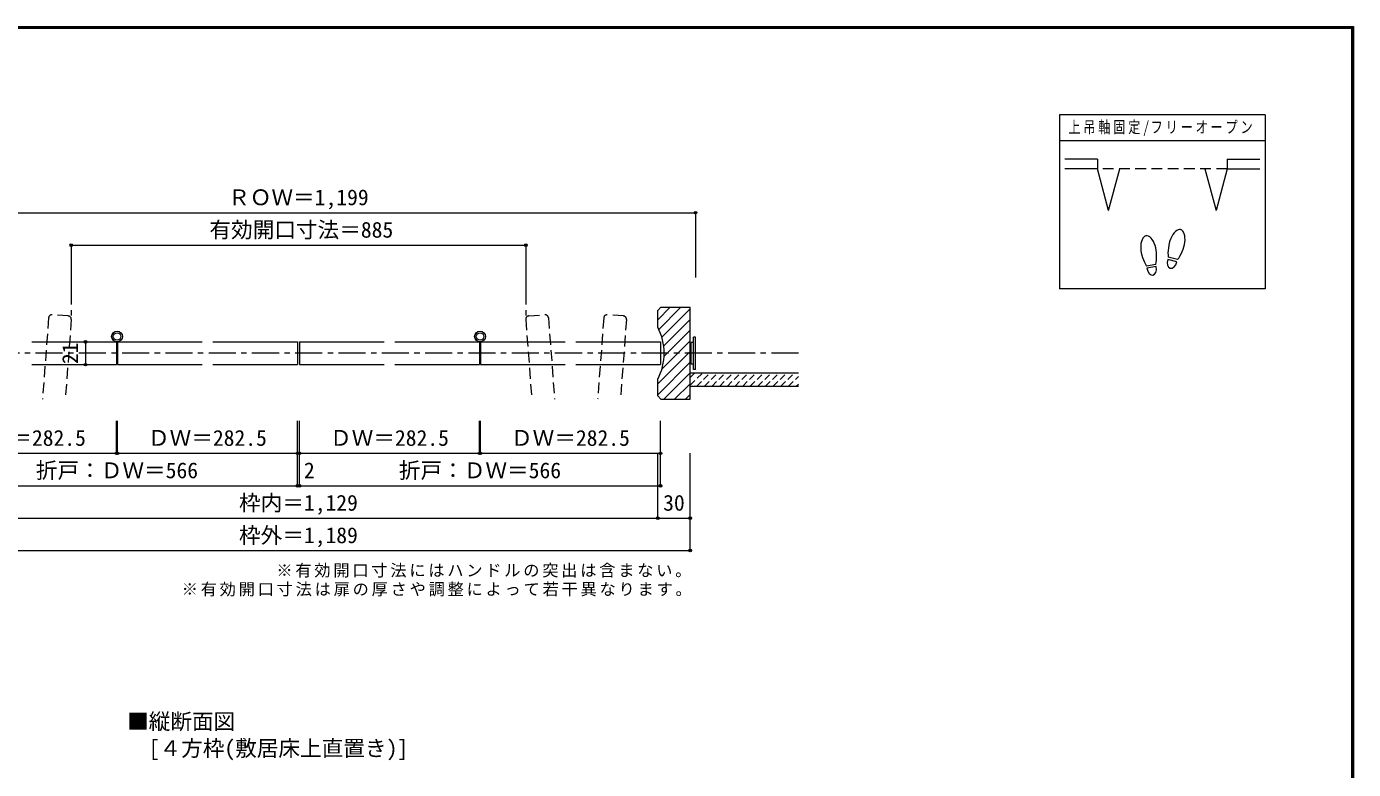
# Model space of a CAD drawing. Units: millimetres at full size, sheet at 1:5. Extents: x -973 to 977, y -718 to 696.
# Drawn here: x -250 to 977, y 9 to 696 of the extents above; entities that cross this region are included whole.
import ezdxf
from ezdxf.enums import TextEntityAlignment as Align

# ---------------------------------------------------------------- set-up
doc = ezdxf.new("R2010")
doc.units = ezdxf.units.MM
doc.header["$LTSCALE"] = 5
doc.header["$PDMODE"] = 32
doc.header["$PDSIZE"] = 2.5
for name, pattern in [('CHAIN1', [8, 5, -1, 1, -1]), ('DASHED1', [1.8, 1.2, -0.6]), ('DASHED2', [3, 2, -1])]:
    doc.linetypes.add(name, pattern=pattern)
for name, color, linetype, lineweight in [('0-1_通り芯', 4, 'CHAIN1', 9), ('0-3_仕上げ', 2, 'Continuous', 9), ('0-4_枠', 3, 'Continuous', 9), ('0-6_扉', 6, 'Continuous', 9), ('0-7_金物', 7, 'Continuous', 9), ('0-8_戸当り', 3, 'Continuous', 9), ('0-A_文字', 3, 'Continuous', 9), ('0-B_寸法', 7, 'Continuous', 9), ('0-C_ハッチ', 4, 'Continuous', 9), ('F-1_枠', 6, 'Continuous', 9)]:
    doc.layers.add(name, color=color, linetype=linetype, lineweight=lineweight)
doc.styles.add('ＭＳ ゴシック', font='')
doc.styles.get('ＭＳ ゴシック').set_extended_font_data('MS Gothic')

msp = doc.modelspace()

# ---------------------------------------------------------------- linework, layer by layer
at = {"layer": '0-1_通り芯'}
for p, q in [((-208.347, 463.658), (-208.347, 424.921)), ((211.653, 463.658), (211.653, 424.921)), ((463.653, 393.658), (-460.347, 393.658))]:
    msp.add_line(p, q, dxfattribs=at)
at = {"layer": '0-3_仕上げ'}
for p, q in [((363.653, 375.658), (463.653, 375.658)), ((363.653, 363.158), (463.653, 363.158))]:
    msp.add_line(p, q, dxfattribs=at)
at = {"layer": '0-4_枠'}
for p, q in [((336.653, 436.158), (333.653, 433.158)), ((333.653, 417.658), (333.653, 433.158)), ((336.653, 436.158), (363.653, 436.158)), ((363.653, 351.158), (363.653, 436.158)), ((333.653, 354.158), (333.653, 369.658))]:
    msp.add_line(p, q, dxfattribs=at)
msp.add_lwpolyline([(333.653, 354.158), (336.653, 351.158), (363.653, 351.158)], dxfattribs=at)
msp.add_arc((288.653, 393.658), 51, 331.92751, 28.07249, dxfattribs=at)
at = {"layer": '0-6_扉', "color": 2, "linetype": 'DASHED2'}
for p, q in [((-211.111, 428.14), (-226.068, 429.277)), ((214.417, 428.14), (229.374, 429.277)), ((301.99, 428.14), (287.033, 429.277)), ((-229.287, 426.513), (-235.013, 351.158)), ((-208.347, 424.921), (-213.953, 351.158)), ((211.653, 424.921), (217.259, 351.158)), ((232.593, 426.513), (238.319, 351.158)), ((283.814, 426.513), (278.088, 351.158)), ((304.754, 424.921), (299.148, 351.158))]:
    msp.add_line(p, q, dxfattribs=at)
at = {"layer": '0-6_扉'}
for p, q in [((-244.722, 404.158), (-166.597, 404.158)), ((-166.597, 404.158), (-166.597, 383.158)), ((-165.597, 404.158), (-165.597, 383.158)), ((-165.597, 404.158), (-87.472, 404.158)), ((-77.472, 404.158), (0.653, 404.158)), ((0.653, 404.158), (0.653, 383.158)), ((2.653, 404.158), (2.653, 383.158)), ((2.653, 404.158), (80.778, 404.158)), ((90.778, 404.158), (168.903, 404.158)), ((168.903, 404.158), (168.903, 383.158)), ((169.903, 404.158), (169.903, 383.158)), ((169.903, 404.158), (248.028, 404.158)), ((258.028, 404.158), (336.153, 404.158)), ((336.153, 404.158), (336.153, 383.158)), ((-244.722, 383.158), (-166.597, 383.158)), ((-165.597, 383.158), (-87.472, 383.158)), ((-77.472, 383.158), (0.653, 383.158)), ((2.653, 383.158), (80.778, 383.158)), ((90.778, 383.158), (168.903, 383.158)), ((169.903, 383.158), (248.028, 383.158)), ((258.028, 383.158), (336.153, 383.158))]:
    msp.add_line(p, q, dxfattribs=at)
at = {"layer": '0-6_扉', "color": 2, "linetype": 'DASHED2'}
for centre, start, end in [((-226.295, 426.285), 85.65398, 175.65398), ((229.601, 426.285), 4.34602, 94.34602), ((286.806, 426.285), 85.65398, 175.65398), ((-211.338, 425.149), 355.65398, 85.65398), ((214.644, 425.149), 94.34602, 184.34602), ((301.763, 425.149), 355.65398, 85.65398)]:
    msp.add_arc(centre, 3, start, end, dxfattribs=at)
at = {"layer": '0-7_金物'}
for p, q in [((366.653, 378.658), (366.653, 408.658)), ((368.653, 408.658), (366.653, 408.658)), ((368.653, 378.658), (368.653, 408.658)), ((364.653, 402.658), (363.653, 402.658)), ((366.653, 403.657), (364.653, 403.657)), ((364.653, 383.658), (364.653, 403.657)), ((364.653, 384.658), (363.653, 384.658)), ((366.653, 383.658), (364.653, 383.658)), ((368.653, 378.658), (366.653, 378.658))]:
    msp.add_line(p, q, dxfattribs=at)
for centre, radius in [((-166.097, 409.158), 5), ((-166.097, 409.158), 3.5), ((169.403, 409.158), 5), ((169.403, 409.158), 3.5)]:
    msp.add_circle(centre, radius, dxfattribs=at)
at = {"layer": '0-8_戸当り', "color": 2}
for p, q in [((739.986, 573.251), (709.986, 573.251)), ((739.986, 564.251), (709.986, 564.251)), ((739.986, 573.251), (739.986, 564.251)), ((750.339, 525.614), (739.986, 564.251)), ((750.339, 525.614), (760.692, 564.251)), ((839.281, 564.251), (849.634, 525.614)), ((859.986, 564.251), (849.634, 525.614)), ((859.986, 573.251), (859.986, 564.251)), ((859.986, 573.251), (889.986, 573.251)), ((859.986, 564.251), (889.986, 564.251))]:
    msp.add_line(p, q, dxfattribs=at)
at = {"layer": '0-8_戸当り', "color": 7, "linetype": 'DASHED2'}
msp.add_line((859.986, 564.251), (739.986, 564.251), dxfattribs=at)
at = {"layer": '0-8_戸当り'}
for p, q in [((813.479, 478.206), (804.998, 480.478)), ((814.022, 480.235), (805.542, 482.507)), ((794.011, 475.878), (785.365, 474.353)), ((794.376, 473.81), (785.73, 472.285))]:
    msp.add_line(p, q, dxfattribs=at)
for centre, major_axis, ratio, start_param, end_param in [((787.35, 488.377), (-2.445, 13.867), 0.5, 4.34059143, 8.22577918), ((813.267, 494.378), (3.644, 13.601), 0.5, 4.34059143, 8.22577918), ((813.163, 493.989), (4.416, 16.48), 0.4, 1.85063327, 2.44287679), ((787.42, 487.981), (-2.963, 16.802), 0.4, 1.85063327, 2.44287679), ((787.42, 487.981), (-2.963, 16.802), 0.4, 3.84030852, 4.43255203), ((809.238, 479.342), (1.894, 7.067), 0.6, 1.57079633, 4.71238898), ((813.163, 493.989), (4.416, 16.48), 0.4, 3.84030852, 4.43255203), ((790.053, 473.047), (-1.27, 7.205), 0.6, 1.57079633, 4.71238898)]:
    msp.add_ellipse(centre, major_axis=major_axis, ratio=ratio, start_param=start_param, end_param=end_param, dxfattribs=at)
at = {"layer": '0-A_文字'}
for p, q in [((704.986, 614.167), (704.986, 453.167)), ((894.986, 614.167), (704.986, 614.167)), ((894.986, 590.167), (704.986, 590.167))]:
    msp.add_line(p, q, dxfattribs=at)
msp.add_lwpolyline([(894.986, 614.167), (894.986, 453.167), (704.986, 453.167)], dxfattribs=at)
at = {"layer": '0-B_寸法', "color": 4}
for p, q in [((-365.347, 523.658), (368.653, 523.658)), ((368.653, 523.658), (368.653, 463.658)), ((-208.347, 493.658), (-208.347, 463.658)), ((-208.347, 493.658), (211.653, 493.658)), ((211.653, 493.658), (211.653, 463.658)), ((-195.212, 404.158), (-195.212, 383.158)), ((-166.597, 301.158), (-166.597, 331.158)), ((-165.597, 301.158), (-165.597, 331.158)), ((0.653, 271.158), (0.653, 331.158)), ((2.653, 271.158), (2.653, 331.158)), ((168.903, 301.158), (168.903, 331.158)), ((169.903, 301.158), (169.903, 331.158)), ((336.153, 271.158), (336.153, 331.158)), ((-332.847, 301.158), (-166.597, 301.158)), ((-165.597, 301.158), (0.653, 301.158)), ((2.653, 301.158), (168.903, 301.158)), ((169.903, 301.158), (336.153, 301.158)), ((333.653, 241.158), (333.653, 301.158)), ((363.653, 241.158), (363.653, 301.158)), ((-332.847, 271.158), (0.653, 271.158)), ((0.653, 271.158), (2.653, 271.158)), ((2.653, 271.158), (336.153, 271.158)), ((-330.347, 241.158), (333.653, 241.158)), ((333.653, 241.158), (363.653, 241.158)), ((363.653, 211.158), (363.653, 241.158)), ((-360.347, 211.158), (363.653, 211.158))]:
    msp.add_line(p, q, dxfattribs=at)
at = {"layer": '0-B_寸法'}
for p in [(368.653, 523.658), (-208.347, 493.658), (211.653, 493.658), (-195.212, 404.158), (-195.212, 383.158), (-166.597, 301.158), (-165.597, 301.158), (0.653, 301.158), (2.653, 301.158), (168.903, 301.158), (169.903, 301.158), (336.153, 301.158), (0.653, 271.158), (2.653, 271.158), (336.153, 271.158), (333.653, 241.158), (363.653, 241.158), (363.653, 211.158)]:
    msp.add_point(p, dxfattribs=at)
at = {"layer": '0-C_ハッチ'}
for p, q in [((333.653, 424.639), (345.172, 436.158)), ((334.634, 415.72), (355.071, 436.158)), ((337.415, 408.601), (363.653, 434.84)), ((339.194, 400.482), (363.653, 424.94)), ((337.497, 378.985), (363.653, 405.141)), ((339.582, 390.97), (363.653, 415.041)), ((333.653, 365.242), (363.653, 395.242)), ((333.653, 355.342), (363.653, 385.342)), ((339.368, 351.158), (363.653, 375.443)), ((349.267, 351.158), (363.653, 365.543)), ((359.167, 351.158), (363.653, 355.644))]:
    msp.add_line(p, q, dxfattribs=at)
at = {"layer": '0-C_ハッチ', "linetype": 'DASHED1'}
for p, q in [((363.653, 364.156), (375.155, 375.658)), ((363.653, 371.227), (368.084, 375.658)), ((369.726, 363.158), (382.226, 375.658)), ((376.797, 363.158), (389.297, 375.658)), ((383.868, 363.158), (396.368, 375.658)), ((390.939, 363.158), (403.439, 375.658)), ((398.01, 363.158), (410.51, 375.658)), ((405.081, 363.158), (417.581, 375.658)), ((412.152, 363.158), (424.652, 375.658)), ((419.223, 363.158), (431.723, 375.658)), ((426.294, 363.158), (438.794, 375.658)), ((433.365, 363.158), (445.865, 375.658)), ((440.436, 363.158), (452.936, 375.658)), ((447.508, 363.158), (460.008, 375.658)), ((454.579, 363.158), (463.653, 372.232)), ((461.65, 363.158), (463.653, 365.161))]:
    msp.add_line(p, q, dxfattribs=at)
at = {"layer": 'F-1_枠'}
for p, q in [((-973.347, 695.833), (976.653, 695.833)), ((-973.347, 695), (976.653, 695)), ((-973.347, 694.167), (976.653, 694.167)), ((974.986, 695.833), (974.986, -700.833)), ((975.82, 695.833), (975.82, -700.833)), ((976.653, 695.833), (976.653, -700.833))]:
    msp.add_line(p, q, dxfattribs=at)

# ---------------------------------------------------------------- texts
at = {"layer": '0-A_文字', "color": 7, "style": 'ＭＳ ゴシック'}
for s, p in [('■縦断面図', (-156.847, 41.429)), ('\u3000[４方枠(敷居床上直置き)]', (-156.847, 16.675))]:
    msp.add_text(s, height=14.66, dxfattribs=at).set_placement(p, align=Align.BOTTOM_LEFT)
at = {"layer": '0-A_文字', "color": 7, "char_height": 11, "attachment_point": 7, "style": 'ＭＳ ゴシック'}
for s, insert in [('\\T1.23;\\W0.75;上吊軸固定/フリーオープン', (713.111, 594.667)), ('\\T1.17;※有効開口寸法にはハンドルの突出は含まない。', (-18.847, 186.158)), ('\\T1.17;※有効開口寸法は扉の厚さや調整によって若干異なります。', (-106.347, 168.658))]:
    msp.add_mtext(s, dxfattribs=dict(at, insert=insert))
at = {"layer": '0-B_寸法', "style": 'ＭＳ ゴシック'}
for s, p in [('ＲＯＷ＝1,199', (-63.347, 526.158)), ('有効開口寸法＝885', (-80.697, 496.158)), ('ＤＷ＝282.5', (-304.722, 303.658)), ('ＤＷ＝282.5', (-137.472, 303.658)), ('ＤＷ＝282.5', (30.778, 303.658)), ('ＤＷ＝282.5', (198.028, 303.658)), ('折戸：ＤＷ＝566', (-241.097, 273.658)), ('折戸：ＤＷ＝566', (94.403, 273.658)), ('2', (6.653, 273.658)), ('枠内＝1,129', (-53.347, 243.658)), ('30', (338.653, 243.658)), ('枠外＝1,189', (-53.347, 213.658))]:
    msp.add_text(s, height=14.66, dxfattribs=at).set_placement(p, align=Align.BOTTOM_LEFT)
msp.add_text('21', height=14.66, rotation=90, dxfattribs=at).set_placement((-197.712, 383.658), align=Align.BOTTOM_LEFT)

doc.saveas('drawing.dxf')
